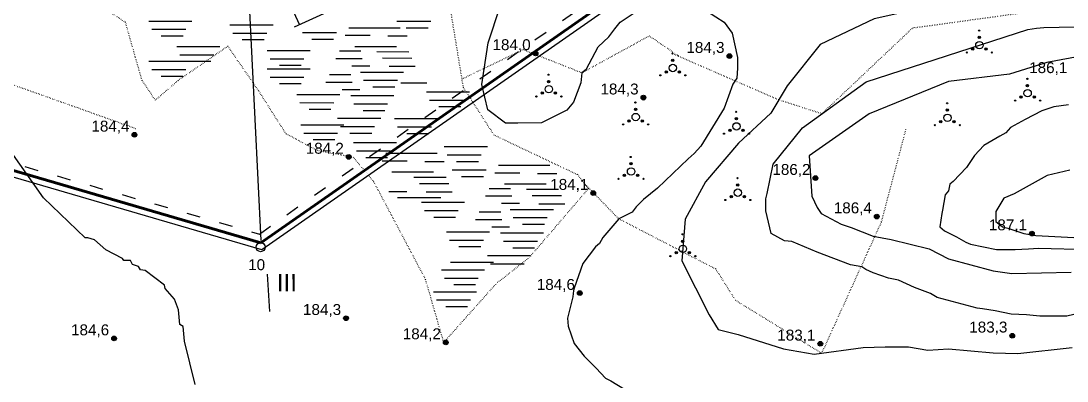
# Model space of a CAD drawing. Header units: millimetres. Extents: x 6127 to 9314, y 4730 to 7085.
# Drawn here: x 7026.7 to 7352.6, y 5077.3 to 5189.4 of the extents above; entities that cross this region are included whole.
import ezdxf

# ---------------------------------------------------------------- set-up
doc = ezdxf.new("R2010")
doc.units = ezdxf.units.MM
doc.header["$LTSCALE"] = 0.7
doc.linetypes.add('ACAD_ISO03W100', pattern=[30, 12, -18])
doc.linetypes.add('ACAD_ISO07W100', pattern=[3, 0, -3])
for name, color, linetype in [('болото', 84, 'Continuous'), ('відм', 14, 'Continuous'), ('горизонталі', 22, 'Continuous'), ('горный отвод', 7, 'Continuous'), ('кущ', 7, 'Continuous'), ('Откос', 7, 'Continuous'), ('свердловини', 7, 'Continuous'), ('чорн', 255, 'Continuous')]:
    doc.layers.add(name, color=color, linetype=linetype)
doc.styles.get("Standard").update_dxf_attribs({"font": 'arial.ttf'})

msp = doc.modelspace()

# ---------------------------------------------------------------- hatches: boundary and pattern name
at = {"layer": 'відм', "ltscale": 0.2, "true_color": 0x000000}
h = msp.add_hatch(color=18, dxfattribs=at)
h.dxf.hatch_style = 1
h.paths.add_polyline_path([(7187.74, 5179.29, 1), (7186.27, 5179.29, 1)])
h = msp.add_hatch(color=18, dxfattribs=at)
h.dxf.hatch_style = 1
h.paths.add_polyline_path([(7248.13, 5178.43, 1), (7246.67, 5178.43, 1)])
h = msp.add_hatch(color=18, dxfattribs=at)
h.dxf.hatch_style = 1
h.paths.add_polyline_path([(7221.36, 5165.5, 1), (7219.9, 5165.5, 1)])
h = msp.add_hatch(color=18, dxfattribs=at)
h.dxf.hatch_style = 1
h.paths.add_polyline_path([(7062.78, 5153.95, 1), (7061.31, 5153.95, 1)])
h = msp.add_hatch(color=18, dxfattribs=at)
h.dxf.hatch_style = 1
h.paths.add_polyline_path([(7129.54, 5147.05, 1), (7128.08, 5147.05, 1)])
h = msp.add_hatch(color=18, dxfattribs=at)
h.dxf.hatch_style = 1
h.paths.add_polyline_path([(7274.92, 5140.45, 1), (7273.46, 5140.45, 1)])
h = msp.add_hatch(color=18, dxfattribs=at)
h.dxf.hatch_style = 1
h.paths.add_polyline_path([(7205.72, 5135.81, 1), (7204.26, 5135.81, 1)])
h = msp.add_hatch(color=18, dxfattribs=at)
h.dxf.hatch_style = 1
h.paths.add_polyline_path([(7294.05, 5128.5, 1), (7292.59, 5128.5, 1)])
h = msp.add_hatch(color=18, dxfattribs=at)
h.dxf.hatch_style = 1
h.paths.add_polyline_path([(7342.37, 5123.2, 1), (7340.91, 5123.2, 1)])
h = msp.add_hatch(color=18, dxfattribs=at)
h.dxf.hatch_style = 1
h.paths.add_polyline_path([(7201.53, 5104.66, 1), (7200.06, 5104.66, 1)])
h = msp.add_hatch(color=18, dxfattribs=at)
h.dxf.hatch_style = 1
h.paths.add_polyline_path([(7128.7, 5096.86, 1), (7127.23, 5096.86, 1)])
h = msp.add_hatch(color=18, dxfattribs=at)
h.dxf.hatch_style = 1
h.paths.add_polyline_path([(7056.44, 5090.54, 1), (7054.98, 5090.54, 1)])
h = msp.add_hatch(color=18, dxfattribs=at)
h.dxf.hatch_style = 1
h.paths.add_polyline_path([(7336.25, 5091.4, 1), (7334.78, 5091.4, 1)])
h = msp.add_hatch(color=18, dxfattribs=at)
h.dxf.hatch_style = 1
h.paths.add_polyline_path([(7159.77, 5089.3, 1), (7158.31, 5089.3, 1)])
h = msp.add_hatch(color=18, dxfattribs=at)
h.dxf.hatch_style = 1
h.paths.add_polyline_path([(7276.45, 5088.91, 1), (7274.98, 5088.91, 1)])
at = {"layer": 'кущ', "ltscale": 0.2, "true_color": 0x000000}
h = msp.add_hatch(color=18, dxfattribs=at)
h.dxf.hatch_style = 1
h.paths.add_polyline_path([(7325.23, 5183.87), (7325.22, 5184.59, -0.133506), (7325.4, 5184.55, -0.764437)])
h.paths.add_polyline_path([(7325.23, 5183.87, -0.133506), (7325.05, 5183.91, -0.764437), (7325.22, 5184.59)])
h.paths.add_polyline_path([(7325.17, 5186.55, -0.133506), (7325.27, 5186.53, -0.764437), (7325.18, 5186.19)])
h.paths.add_polyline_path([(7325.17, 5186.55), (7325.18, 5186.19, -0.133506), (7325.09, 5186.21, -0.764437)])
h = msp.add_hatch(color=18, dxfattribs=at)
h.dxf.hatch_style = 1
h.paths.add_polyline_path([(7229.73, 5176.75), (7229.72, 5177.47, -0.133506), (7229.9, 5177.42, -0.764437)])
h.paths.add_polyline_path([(7229.73, 5176.75, -0.133506), (7229.55, 5176.79, -0.764437), (7229.72, 5177.47)])
h.paths.add_polyline_path([(7229.68, 5179.43, -0.133506), (7229.77, 5179.41, -0.764437), (7229.68, 5179.07)])
h.paths.add_polyline_path([(7229.68, 5179.43), (7229.68, 5179.07, -0.133506), (7229.59, 5179.09, -0.764437)])
h = msp.add_hatch(color=18, dxfattribs=at)
h.dxf.hatch_style = 1
h.paths.add_polyline_path([(7323.54, 5180.83), (7322.91, 5180.46, -0.133506), (7322.86, 5180.65, -0.764437)])
h.paths.add_polyline_path([(7323.54, 5180.83, -0.133506), (7323.59, 5180.65, -0.764437), (7322.91, 5180.46)])
h.paths.add_polyline_path([(7321.22, 5179.47, -0.133506), (7321.2, 5179.56, -0.764437), (7321.53, 5179.66)])
h.paths.add_polyline_path([(7321.22, 5179.47), (7321.53, 5179.66, -0.133506), (7321.56, 5179.56, -0.764437)])
h = msp.add_hatch(color=18, dxfattribs=at)
h.dxf.hatch_style = 1
h.paths.add_polyline_path([(7327.01, 5180.83), (7327.64, 5180.46, 0.133506), (7327.69, 5180.65, 0.764437)])
h.paths.add_polyline_path([(7327.01, 5180.83, 0.133506), (7326.96, 5180.65, 0.764437), (7327.64, 5180.46)])
h.paths.add_polyline_path([(7329.33, 5179.47, 0.133506), (7329.35, 5179.56, 0.764437), (7329.01, 5179.66)])
h.paths.add_polyline_path([(7329.33, 5179.47), (7329.01, 5179.66, 0.133506), (7328.99, 5179.56, 0.764437)])
h = msp.add_hatch(color=18, dxfattribs=at)
h.dxf.hatch_style = 1
h.paths.add_polyline_path([(7191.1, 5170.15), (7191.08, 5170.87, -0.133506), (7191.27, 5170.83, -0.764437)])
h.paths.add_polyline_path([(7191.1, 5170.15, -0.133506), (7190.92, 5170.2, -0.764437), (7191.08, 5170.87)])
h.paths.add_polyline_path([(7191.04, 5172.83, -0.133506), (7191.13, 5172.81, -0.764437), (7191.05, 5172.47)])
h.paths.add_polyline_path([(7191.04, 5172.83), (7191.05, 5172.47, -0.133506), (7190.96, 5172.49, -0.764437)])
h = msp.add_hatch(color=18, dxfattribs=at)
h.dxf.hatch_style = 1
h.paths.add_polyline_path([(7228.04, 5173.71), (7227.41, 5173.34, -0.133506), (7227.37, 5173.53, -0.764437)])
h.paths.add_polyline_path([(7228.04, 5173.71, -0.133506), (7228.09, 5173.53, -0.764437), (7227.41, 5173.34)])
h.paths.add_polyline_path([(7225.73, 5172.35, -0.133506), (7225.7, 5172.44, -0.764437), (7226.04, 5172.54)])
h.paths.add_polyline_path([(7225.73, 5172.35), (7226.04, 5172.54, -0.133506), (7226.06, 5172.44, -0.764437)])
h = msp.add_hatch(color=18, dxfattribs=at)
h.dxf.hatch_style = 1
h.paths.add_polyline_path([(7231.52, 5173.71), (7232.14, 5173.34, 0.133506), (7232.19, 5173.53, 0.764437)])
h.paths.add_polyline_path([(7231.52, 5173.71, 0.133506), (7231.47, 5173.53, 0.764437), (7232.14, 5173.34)])
h.paths.add_polyline_path([(7233.83, 5172.35, 0.133506), (7233.85, 5172.44, 0.764437), (7233.52, 5172.53)])
h.paths.add_polyline_path([(7233.83, 5172.35), (7233.52, 5172.53, 0.133506), (7233.49, 5172.44, 0.764437)])
h = msp.add_hatch(color=18, dxfattribs=at)
h.dxf.hatch_style = 1
h.paths.add_polyline_path([(7340.26, 5168.88), (7340.25, 5169.61, -0.133506), (7340.43, 5169.56, -0.764437)])
h.paths.add_polyline_path([(7340.26, 5168.88, -0.133506), (7340.08, 5168.93, -0.764437), (7340.25, 5169.61)])
h.paths.add_polyline_path([(7340.2, 5171.56, -0.133506), (7340.3, 5171.54, -0.764437), (7340.21, 5171.2)])
h.paths.add_polyline_path([(7340.2, 5171.56), (7340.21, 5171.2, -0.133506), (7340.12, 5171.23, -0.764437)])
h = msp.add_hatch(color=18, dxfattribs=at)
h.dxf.hatch_style = 1
h.paths.add_polyline_path([(7189.4, 5167.11), (7188.78, 5166.75, -0.133506), (7188.73, 5166.93, -0.764437)])
h.paths.add_polyline_path([(7189.4, 5167.11, -0.133506), (7189.45, 5166.93, -0.764437), (7188.78, 5166.75)])
h.paths.add_polyline_path([(7187.09, 5165.76, -0.133506), (7187.07, 5165.85, -0.764437), (7187.4, 5165.94)])
h.paths.add_polyline_path([(7187.09, 5165.76), (7187.4, 5165.94, -0.133506), (7187.43, 5165.85, -0.764437)])
h = msp.add_hatch(color=18, dxfattribs=at)
h.dxf.hatch_style = 1
h.paths.add_polyline_path([(7192.88, 5167.11), (7193.51, 5166.75, 0.133506), (7193.56, 5166.93, 0.764437)])
h.paths.add_polyline_path([(7192.88, 5167.11, 0.133506), (7192.83, 5166.93, 0.764437), (7193.51, 5166.75)])
h.paths.add_polyline_path([(7195.2, 5165.75, 0.133506), (7195.22, 5165.85, 0.764437), (7194.88, 5165.94)])
h.paths.add_polyline_path([(7195.2, 5165.75), (7194.88, 5165.94, 0.133506), (7194.86, 5165.85, 0.764437)])
h = msp.add_hatch(color=18, dxfattribs=at)
h.dxf.hatch_style = 1
h.paths.add_polyline_path([(7338.57, 5165.85), (7337.94, 5165.48, -0.133506), (7337.89, 5165.66, -0.764437)])
h.paths.add_polyline_path([(7338.57, 5165.85, -0.133506), (7338.62, 5165.66, -0.764437), (7337.94, 5165.48)])
h.paths.add_polyline_path([(7336.25, 5164.49, -0.133506), (7336.23, 5164.58, -0.764437), (7336.56, 5164.67)])
h.paths.add_polyline_path([(7336.25, 5164.49), (7336.56, 5164.67, -0.133506), (7336.59, 5164.58, -0.764437)])
h = msp.add_hatch(color=18, dxfattribs=at)
h.dxf.hatch_style = 1
h.paths.add_polyline_path([(7342.04, 5165.85), (7342.67, 5165.48, 0.133506), (7342.72, 5165.66, 0.764437)])
h.paths.add_polyline_path([(7342.04, 5165.85, 0.133506), (7341.99, 5165.66, 0.764437), (7342.67, 5165.48)])
h.paths.add_polyline_path([(7344.36, 5164.49, 0.133506), (7344.38, 5164.58, 0.764437), (7344.04, 5164.67)])
h.paths.add_polyline_path([(7344.36, 5164.49), (7344.04, 5164.67, 0.133506), (7344.02, 5164.58, 0.764437)])
h = msp.add_hatch(color=18, dxfattribs=at)
h.dxf.hatch_style = 1
h.paths.add_polyline_path([(7218.16, 5161.48), (7218.15, 5162.2, -0.133506), (7218.33, 5162.15, -0.764437)])
h.paths.add_polyline_path([(7218.16, 5161.48, -0.133506), (7217.98, 5161.52, -0.764437), (7218.15, 5162.2)])
h.paths.add_polyline_path([(7218.1, 5164.16, -0.133506), (7218.2, 5164.13, -0.764437), (7218.11, 5163.79)])
h.paths.add_polyline_path([(7218.1, 5164.16), (7218.11, 5163.79, -0.133506), (7218.02, 5163.82, -0.764437)])
h = msp.add_hatch(color=18, dxfattribs=at)
h.dxf.hatch_style = 1
h.paths.add_polyline_path([(7315.26, 5161.25), (7315.25, 5161.97, -0.133506), (7315.43, 5161.93, -0.764437)])
h.paths.add_polyline_path([(7315.26, 5161.25, -0.133506), (7315.08, 5161.3, -0.764437), (7315.25, 5161.97)])
h.paths.add_polyline_path([(7315.2, 5163.93, -0.133506), (7315.3, 5163.91, -0.764437), (7315.21, 5163.57)])
h.paths.add_polyline_path([(7315.2, 5163.93), (7315.21, 5163.57, -0.133506), (7315.12, 5163.59, -0.764437)])
h = msp.add_hatch(color=18, dxfattribs=at)
h.dxf.hatch_style = 1
h.paths.add_polyline_path([(7249.56, 5158.58), (7249.55, 5159.3, -0.133506), (7249.73, 5159.26, -0.764437)])
h.paths.add_polyline_path([(7249.56, 5158.58, -0.133506), (7249.38, 5158.63, -0.764437), (7249.55, 5159.3)])
h.paths.add_polyline_path([(7249.51, 5161.26, -0.133506), (7249.6, 5161.24, -0.764437), (7249.51, 5160.9)])
h.paths.add_polyline_path([(7249.51, 5161.26), (7249.51, 5160.9, -0.133506), (7249.42, 5160.92, -0.764437)])
h = msp.add_hatch(color=18, dxfattribs=at)
h.dxf.hatch_style = 1
h.paths.add_polyline_path([(7216.47, 5158.44), (7215.84, 5158.07, -0.133506), (7215.79, 5158.26, -0.764437)])
h.paths.add_polyline_path([(7216.47, 5158.44, -0.133506), (7216.52, 5158.26, -0.764437), (7215.84, 5158.07)])
h.paths.add_polyline_path([(7214.15, 5157.08, -0.133506), (7214.13, 5157.17, -0.764437), (7214.47, 5157.26)])
h.paths.add_polyline_path([(7214.15, 5157.08), (7214.47, 5157.26, -0.133506), (7214.49, 5157.17, -0.764437)])
h = msp.add_hatch(color=18, dxfattribs=at)
h.dxf.hatch_style = 1
h.paths.add_polyline_path([(7219.95, 5158.44), (7220.57, 5158.07, 0.133506), (7220.62, 5158.25, 0.764437)])
h.paths.add_polyline_path([(7219.95, 5158.44, 0.133506), (7219.9, 5158.25, 0.764437), (7220.57, 5158.07)])
h.paths.add_polyline_path([(7222.26, 5157.08, 0.133506), (7222.28, 5157.17, 0.764437), (7221.95, 5157.26)])
h.paths.add_polyline_path([(7222.26, 5157.08), (7221.95, 5157.26, 0.133506), (7221.92, 5157.17, 0.764437)])
h = msp.add_hatch(color=18, dxfattribs=at)
h.dxf.hatch_style = 1
h.paths.add_polyline_path([(7247.87, 5155.54), (7247.24, 5155.18, -0.133506), (7247.19, 5155.36, -0.764437)])
h.paths.add_polyline_path([(7247.87, 5155.54, -0.133506), (7247.92, 5155.36, -0.764437), (7247.24, 5155.18)])
h.paths.add_polyline_path([(7245.56, 5154.19, -0.133506), (7245.53, 5154.28, -0.764437), (7245.87, 5154.37)])
h.paths.add_polyline_path([(7245.56, 5154.19), (7245.87, 5154.37, -0.133506), (7245.89, 5154.28, -0.764437)])
h = msp.add_hatch(color=18, dxfattribs=at)
h.dxf.hatch_style = 1
h.paths.add_polyline_path([(7251.35, 5155.54), (7251.97, 5155.18, 0.133506), (7252.02, 5155.36, 0.764437)])
h.paths.add_polyline_path([(7251.35, 5155.54, 0.133506), (7251.3, 5155.36, 0.764437), (7251.97, 5155.18)])
h.paths.add_polyline_path([(7253.66, 5154.18, 0.133506), (7253.68, 5154.28, 0.764437), (7253.35, 5154.37)])
h.paths.add_polyline_path([(7253.66, 5154.18), (7253.35, 5154.37, 0.133506), (7253.32, 5154.28, 0.764437)])
h = msp.add_hatch(color=18, dxfattribs=at)
h.dxf.hatch_style = 1
h.paths.add_polyline_path([(7313.57, 5158.21), (7312.94, 5157.85, -0.133506), (7312.89, 5158.03, -0.764437)])
h.paths.add_polyline_path([(7313.57, 5158.21, -0.133506), (7313.62, 5158.03, -0.764437), (7312.94, 5157.85)])
h.paths.add_polyline_path([(7311.25, 5156.86, -0.133506), (7311.23, 5156.95, -0.764437), (7311.57, 5157.04)])
h.paths.add_polyline_path([(7311.25, 5156.86), (7311.57, 5157.04, -0.133506), (7311.59, 5156.95, -0.764437)])
h = msp.add_hatch(color=18, dxfattribs=at)
h.dxf.hatch_style = 1
h.paths.add_polyline_path([(7317.04, 5158.21), (7317.67, 5157.85, 0.133506), (7317.72, 5158.03, 0.764437)])
h.paths.add_polyline_path([(7317.04, 5158.21, 0.133506), (7316.99, 5158.03, 0.764437), (7317.67, 5157.85)])
h.paths.add_polyline_path([(7319.36, 5156.86, 0.133506), (7319.38, 5156.95, 0.764437), (7319.04, 5157.04)])
h.paths.add_polyline_path([(7319.36, 5156.86), (7319.04, 5157.04, 0.133506), (7319.02, 5156.95, 0.764437)])
h = msp.add_hatch(color=18, dxfattribs=at)
h.dxf.hatch_style = 1
h.paths.add_polyline_path([(7216.71, 5144.55), (7216.7, 5145.27, -0.133506), (7216.88, 5145.23, -0.764437)])
h.paths.add_polyline_path([(7216.71, 5144.55, -0.133506), (7216.53, 5144.6, -0.764437), (7216.7, 5145.27)])
h.paths.add_polyline_path([(7216.66, 5147.23, -0.133506), (7216.75, 5147.21, -0.764437), (7216.66, 5146.87)])
h.paths.add_polyline_path([(7216.66, 5147.23), (7216.66, 5146.87, -0.133506), (7216.57, 5146.89, -0.764437)])
h = msp.add_hatch(color=18, dxfattribs=at)
h.dxf.hatch_style = 1
h.paths.add_polyline_path([(7215.02, 5141.51), (7214.39, 5141.15, -0.133506), (7214.34, 5141.33, -0.764437)])
h.paths.add_polyline_path([(7215.02, 5141.51, -0.133506), (7215.07, 5141.33, -0.764437), (7214.39, 5141.15)])
h.paths.add_polyline_path([(7212.7, 5140.16, -0.133506), (7212.68, 5140.25, -0.764437), (7213.02, 5140.34)])
h.paths.add_polyline_path([(7212.7, 5140.16), (7213.02, 5140.34, -0.133506), (7213.04, 5140.25, -0.764437)])
h = msp.add_hatch(color=18, dxfattribs=at)
h.dxf.hatch_style = 1
h.paths.add_polyline_path([(7218.5, 5141.51), (7219.12, 5141.15, 0.133506), (7219.17, 5141.33, 0.764437)])
h.paths.add_polyline_path([(7218.5, 5141.51, 0.133506), (7218.45, 5141.33, 0.764437), (7219.12, 5141.15)])
h.paths.add_polyline_path([(7220.81, 5140.16, 0.133506), (7220.83, 5140.25, 0.764437), (7220.5, 5140.34)])
h.paths.add_polyline_path([(7220.81, 5140.16), (7220.5, 5140.34, 0.133506), (7220.47, 5140.25, 0.764437)])
h = msp.add_hatch(color=18, dxfattribs=at)
h.dxf.hatch_style = 1
h.paths.add_polyline_path([(7249.97, 5137.94), (7249.96, 5138.66, -0.133506), (7250.14, 5138.62, -0.764437)])
h.paths.add_polyline_path([(7249.97, 5137.94, -0.133506), (7249.79, 5137.99, -0.764437), (7249.96, 5138.66)])
h.paths.add_polyline_path([(7249.92, 5140.62, -0.133506), (7250.01, 5140.6, -0.764437), (7249.92, 5140.26)])
h.paths.add_polyline_path([(7249.92, 5140.62), (7249.92, 5140.26, -0.133506), (7249.83, 5140.28, -0.764437)])
h = msp.add_hatch(color=18, dxfattribs=at)
h.dxf.hatch_style = 1
h.paths.add_polyline_path([(7248.28, 5134.9), (7247.65, 5134.54, -0.133506), (7247.6, 5134.72, -0.764437)])
h.paths.add_polyline_path([(7248.28, 5134.9, -0.133506), (7248.33, 5134.72, -0.764437), (7247.65, 5134.54)])
h.paths.add_polyline_path([(7245.97, 5133.55, -0.133506), (7245.94, 5133.64, -0.764437), (7246.28, 5133.73)])
h.paths.add_polyline_path([(7245.97, 5133.55), (7246.28, 5133.73, -0.133506), (7246.3, 5133.64, -0.764437)])
h = msp.add_hatch(color=18, dxfattribs=at)
h.dxf.hatch_style = 1
h.paths.add_polyline_path([(7251.76, 5134.9), (7252.38, 5134.54, 0.133506), (7252.43, 5134.72, 0.764437)])
h.paths.add_polyline_path([(7251.76, 5134.9, 0.133506), (7251.71, 5134.72, 0.764437), (7252.38, 5134.54)])
h.paths.add_polyline_path([(7254.07, 5133.54, 0.133506), (7254.09, 5133.64, 0.764437), (7253.76, 5133.73)])
h.paths.add_polyline_path([(7254.07, 5133.54), (7253.76, 5133.73, 0.133506), (7253.73, 5133.64, 0.764437)])
h = msp.add_hatch(color=18, dxfattribs=at)
h.dxf.hatch_style = 1
h.paths.add_polyline_path([(7232.85, 5120.46), (7232.83, 5121.18, -0.133506), (7233.02, 5121.13, -0.764437)])
h.paths.add_polyline_path([(7232.85, 5120.46, -0.133506), (7232.66, 5120.5, -0.764437), (7232.83, 5121.18)])
h.paths.add_polyline_path([(7232.79, 5123.14, -0.133506), (7232.88, 5123.11, -0.764437), (7232.8, 5122.78)])
h.paths.add_polyline_path([(7232.79, 5123.14), (7232.8, 5122.78, -0.133506), (7232.71, 5122.8, -0.764437)])
h = msp.add_hatch(color=18, dxfattribs=at)
h.dxf.hatch_style = 1
h.paths.add_polyline_path([(7231.15, 5117.42), (7230.53, 5117.05, -0.133506), (7230.48, 5117.24, -0.764437)])
h.paths.add_polyline_path([(7231.15, 5117.42, -0.133506), (7231.2, 5117.24, -0.764437), (7230.53, 5117.05)])
h.paths.add_polyline_path([(7228.84, 5116.06, -0.133506), (7228.81, 5116.15, -0.764437), (7229.15, 5116.25)])
h.paths.add_polyline_path([(7228.84, 5116.06), (7229.15, 5116.25, -0.133506), (7229.18, 5116.15, -0.764437)])
h = msp.add_hatch(color=18, dxfattribs=at)
h.dxf.hatch_style = 1
h.paths.add_polyline_path([(7234.63, 5117.42), (7235.25, 5117.05, 0.133506), (7235.3, 5117.24, 0.764437)])
h.paths.add_polyline_path([(7234.63, 5117.42, 0.133506), (7234.58, 5117.24, 0.764437), (7235.25, 5117.05)])
h.paths.add_polyline_path([(7236.94, 5116.06, 0.133506), (7236.97, 5116.15, 0.764437), (7236.63, 5116.24)])
h.paths.add_polyline_path([(7236.94, 5116.06), (7236.63, 5116.24, 0.133506), (7236.61, 5116.15, 0.764437)])

# ---------------------------------------------------------------- linework, layer by layer
at = {"layer": 'болото', "color": 18, "ltscale": 0.2, "true_color": 0x000000}
for p, q in [((7066.56, 5189.35), (7079.97, 5189.35)), ((7143.82, 5189.32), (7154.39, 5189.32)), ((7067.49, 5186.78), (7078.06, 5186.78)), ((7091.81, 5188.19), (7105.22, 5188.19)), ((7092.73, 5185.62), (7103.3, 5185.62)), ((7114.4, 5185.75), (7124.97, 5185.75)), ((7128.8, 5187.28), (7144.79, 5187.27)), ((7146.73, 5187.27), (7153.53, 5187.27)), ((7070.39, 5184.73), (7077.2, 5184.73)), ((7095.64, 5183.57), (7102.44, 5183.57)), ((7117.3, 5183.7), (7124.11, 5183.7)), ((7127.68, 5184.9), (7135.47, 5184.9)), ((7140.96, 5184.7), (7147.04, 5184.7)), ((7075.25, 5181.44), (7088.66, 5181.43)), ((7076.18, 5178.86), (7086.75, 5178.86)), ((7103.38, 5180.19), (7116.79, 5180.19)), ((7125.89, 5180.02), (7132.57, 5180.02)), ((7130.72, 5181.47), (7143.67, 5181.47)), ((7137.59, 5179.82), (7147.56, 5179.81)), ((7066.53, 5176.82), (7079.94, 5176.81)), ((7079.08, 5176.81), (7085.89, 5176.81)), ((7104.3, 5177.61), (7114.87, 5177.61)), ((7107.21, 5175.57), (7114.01, 5175.57)), ((7124.77, 5177.65), (7132.96, 5177.65)), ((7129.79, 5175.4), (7135.34, 5175.39)), ((7139.3, 5177.84), (7148.42, 5177.83)), ((7141.42, 5175.26), (7149.48, 5175.26)), ((7067.45, 5174.24), (7078.02, 5174.24)), ((7070.36, 5172.2), (7077.16, 5172.19)), ((7103.37, 5174.5), (7116.78, 5174.5)), ((7122.83, 5172.69), (7129.5, 5172.69)), ((7132.5, 5173.48), (7145.91, 5173.48)), ((7104.3, 5171.92), (7114.87, 5171.92)), ((7107.21, 5169.88), (7114.01, 5169.88)), ((7121.71, 5170.32), (7129.9, 5170.32)), ((7133.42, 5170.91), (7143.99, 5170.91)), ((7136.33, 5168.86), (7143.13, 5168.86)), ((7145, 5170.07), (7153.19, 5170.07)), ((7112.63, 5166.51), (7126.04, 5166.51)), ((7126.73, 5168.07), (7132.27, 5168.07)), ((7129.43, 5166.15), (7142.84, 5166.15)), ((7153.05, 5167.34), (7166.46, 5167.33)), ((7113.55, 5163.94), (7124.12, 5163.93)), ((7130.36, 5163.58), (7140.93, 5163.58)), ((7153.97, 5164.76), (7164.54, 5164.76)), ((7156.88, 5162.72), (7163.69, 5162.72)), ((7116.46, 5161.89), (7123.27, 5161.89)), ((7125.36, 5159.1), (7138.77, 5159.1)), ((7133.26, 5161.53), (7140.07, 5161.53)), ((7143.11, 5159.01), (7156.52, 5159.01)), ((7113.86, 5157.06), (7127.27, 5157.05)), ((7126.28, 5156.53), (7136.85, 5156.53)), ((7144.03, 5156.43), (7154.6, 5156.43)), ((7114.79, 5154.48), (7125.36, 5154.48)), ((7117.69, 5152.44), (7124.5, 5152.44)), ((7129.19, 5154.48), (7135.99, 5154.48)), ((7146.94, 5154.39), (7153.74, 5154.39)), ((7130.28, 5151.53), (7143.69, 5151.53)), ((7158.58, 5150.26), (7171.99, 5150.26)), ((7131.2, 5148.96), (7141.77, 5148.95)), ((7134.11, 5146.91), (7140.91, 5146.91)), ((7140.35, 5148.22), (7156.33, 5148.21)), ((7159.51, 5147.68), (7170.07, 5147.68)), ((7139.22, 5145.84), (7147.02, 5145.84)), ((7152.5, 5145.64), (7158.58, 5145.64)), ((7161.04, 5142.99), (7171.61, 5142.99)), ((7162.41, 5145.64), (7169.22, 5145.64)), ((7175.44, 5144.52), (7191.43, 5144.51)), ((7142.26, 5142.41), (7155.21, 5142.4)), ((7149.13, 5140.76), (7159.11, 5140.75)), ((7163.94, 5140.94), (7170.75, 5140.94)), ((7174.32, 5142.14), (7182.12, 5142.14)), ((7187.6, 5141.94), (7193.68, 5141.94)), ((7141.34, 5136.34), (7146.89, 5136.33)), ((7150.85, 5138.78), (7159.97, 5138.77)), ((7152.96, 5136.2), (7161.02, 5136.2)), ((7172.54, 5137.26), (7179.21, 5137.26)), ((7177.36, 5138.71), (7190.31, 5138.71)), ((7184.23, 5137.06), (7194.2, 5137.05)), ((7144.04, 5134.42), (7157.45, 5134.42)), ((7151.44, 5132.95), (7164.85, 5132.95)), ((7171.42, 5134.89), (7179.6, 5134.89)), ((7185.95, 5135.08), (7195.06, 5135.07)), ((7152.37, 5130.38), (7162.94, 5130.37)), ((7169.47, 5129.93), (7176.14, 5129.93)), ((7176.43, 5132.64), (7181.98, 5132.64)), ((7179.14, 5130.72), (7192.55, 5130.72)), ((7188.06, 5132.5), (7196.12, 5132.5)), ((7155.27, 5128.33), (7162.08, 5128.33)), ((7168.35, 5127.56), (7176.54, 5127.56)), ((7180.07, 5128.15), (7190.64, 5128.15)), ((7159.27, 5123.75), (7172.68, 5123.75)), ((7173.37, 5125.31), (7178.92, 5125.31)), ((7176.08, 5123.39), (7189.49, 5123.39)), ((7182.97, 5126.1), (7189.78, 5126.1)), ((7160.2, 5121.18), (7170.77, 5121.18)), ((7177, 5120.82), (7187.57, 5120.82)), ((7163.1, 5119.13), (7169.91, 5119.13)), ((7179.91, 5118.77), (7186.71, 5118.77)), ((7160.5, 5114.3), (7173.91, 5114.3)), ((7172, 5116.34), (7185.41, 5116.34)), ((7172.92, 5113.77), (7183.49, 5113.77)), ((7157.67, 5111.93), (7171.08, 5111.92)), ((7158.6, 5109.35), (7169.17, 5109.35)), ((7161.5, 5107.31), (7168.31, 5107.3)), ((7155.19, 5105.09), (7168.6, 5105.09)), ((7156.12, 5102.52), (7166.69, 5102.52)), ((7159.02, 5100.47), (7165.83, 5100.47))]:
    msp.add_line(p, q, dxfattribs=at)
at = {"layer": 'болото', "color": 18, "linetype": 'ACAD_ISO07W100', "lineweight": 25, "ltscale": 0.2, "true_color": 0x000000}
msp.add_lwpolyline([(7150.26, 5205.02), (7159.75, 5197.08), (7164.46, 5168.69), (7174, 5153.92), (7200.06, 5141.56), (7203.46, 5137.17), (7185.05, 5115.76), (7174.56, 5107.42), (7158.41, 5089.31), (7152.75, 5108.93), (7136.6, 5139.36), (7130.28, 5146.91), (7119.1, 5149.02), (7109.28, 5154.21), (7100.7, 5167.7), (7091.15, 5181.5), (7075.67, 5170.85), (7068.59, 5164.72), (7064.43, 5170.85), (7059.25, 5188.96), (7034.12, 5205.35), (7031.37, 5220.31)], dxfattribs=at)
at = {"layer": 'відм', "color": 18, "ltscale": 0.2, "true_color": 0x000000}
for centre in [(7187.01, 5179.29), (7247.4, 5178.43), (7220.63, 5165.5), (7062.05, 5153.95), (7128.81, 5147.05), (7274.19, 5140.45), (7204.99, 5135.81), (7293.32, 5128.5), (7341.64, 5123.2), (7200.8, 5104.66), (7127.96, 5096.86), (7055.71, 5090.54), (7335.52, 5091.4), (7159.04, 5089.3), (7275.72, 5088.91)]:
    msp.add_circle(centre, 0.733, dxfattribs=at)
at = {"layer": 'горизонталі', "color": 18, "true_color": 0x000000}
for points in [[(7201.45, 5173.25), (7202.77, 5174.3), (7201.45, 5173.25), (7201.11, 5170.15), (7198.83, 5164.13), (7196.75, 5161.64), (7188.87, 5157.7), (7181.46, 5157.57), (7177.65, 5157.55), (7172.1, 5161.71), (7170.24, 5169.63), (7172.22, 5182.57), (7175.95, 5193.82), (7183.64, 5209.78), (7188.95, 5217.37), (7190.81, 5222.72), (7186.79, 5226.91)], [(7356.31, 5198.94), (7319.26, 5196.03), (7292.44, 5189.98), (7275.64, 5181.99), (7265.35, 5169.22), (7260.28, 5160.68), (7250.18, 5151.34), (7239.9, 5139.25), (7233.61, 5127.64), (7232.6, 5114.7), (7241.07, 5097.86), (7243.92, 5093.33), (7250.16, 5091.75), (7264.22, 5087.34), (7273.79, 5085.61), (7289.07, 5087.74), (7295.91, 5087.95), (7303.18, 5087.95), (7309.19, 5086.91), (7315.63, 5087.32), (7329.53, 5086.07), (7337.2, 5085.87), (7354.22, 5087.73)], [(7240.54, 5192.34), (7245.79, 5189.04), (7248.22, 5185.59), (7249.87, 5178.02), (7249.87, 5174.7), (7249.66, 5171.59), (7248.42, 5169.72), (7245.72, 5162.26), (7238.45, 5150.43), (7236.38, 5148.15), (7234.51, 5146.49), (7224.96, 5137.36), (7220.61, 5133.84), (7218.32, 5131.55), (7217.08, 5129.89), (7212.93, 5127.82), (7207.95, 5122.01), (7206.91, 5120.14), (7205.66, 5119.11), (7201.72, 5113.92), (7199.02, 5106.24)], [(7202.77, 5174.3), (7206.51, 5181.35), (7209.83, 5184.46), (7211.69, 5186.95), (7213.35, 5189.03), (7217.71, 5191.93)], [(7356.92, 5098.52), (7352.56, 5097.48), (7344.05, 5097.48), (7339.9, 5097.9), (7335.13, 5098.11), (7330.15, 5099.15), (7326.21, 5099.77), (7324.55, 5099.98), (7312.1, 5103.3), (7310.03, 5104.54), (7305.05, 5106.41), (7300.07, 5108.7), (7296.96, 5109.32), (7292.18, 5110.98), (7289.9, 5112.02), (7288.66, 5112.85), (7285.13, 5113.47), (7274.76, 5117.42), (7266.87, 5120.74), (7264.59, 5120.94), (7260.44, 5123.23), (7258.78, 5130.28), (7258.78, 5131.73), (7258.78, 5134.02), (7259.2, 5135.68), (7261.07, 5144.81), (7270.2, 5156.14), (7289.96, 5170.47), (7340.33, 5186.7), (7343.03, 5187.12), (7345.31, 5187.32), (7354.86, 5187.53)], [(7363.59, 5179.68), (7346.32, 5176.49), (7334.63, 5172.78), (7315.63, 5170.53), (7290.91, 5160.44), (7272.22, 5147.38)], [(7352.99, 5163.25), (7348.42, 5162.63), (7344.69, 5161.39), (7339.5, 5158.69), (7334.93, 5156.2), (7333.48, 5154.54), (7331.61, 5153.51), (7326.63, 5150.6), (7323.73, 5147.49), (7321.24, 5143.76), (7317.09, 5139.4), (7316.05, 5138.57), (7315.63, 5136.5), (7314.6, 5135.25), (7313.77, 5130.48), (7313.56, 5129.44), (7312.93, 5125.29), (7314.39, 5124.05), (7318.12, 5122.18), (7321.03, 5120.52), (7322.48, 5119.9), (7330.57, 5118.23), (7336.38, 5118.23), (7340.53, 5118.44), (7343.64, 5118.65), (7359.62, 5118.23)], [(7080.96, 5076.18), (7077.64, 5089.67), (7077.23, 5094.23), (7076.19, 5094.85), (7075.78, 5099.42), (7074.53, 5102.74), (7071.63, 5106.06), (7071.42, 5107.1), (7065.4, 5111.66), (7063.95, 5111.87), (7063.33, 5112.91), (7061.46, 5113.53), (7060.84, 5114.78), (7058.76, 5114.78), (7058.35, 5115.4), (7053.16, 5118.1), (7049.64, 5121.21), (7047.56, 5121.83), (7046.73, 5121.83), (7033.69, 5134.31), (7023.69, 5148.65)], [(7272.22, 5147.38), (7273.1, 5134.84), (7274.76, 5131.32), (7276, 5129.45), (7282.23, 5126.13), (7285.34, 5125.09), (7292.19, 5122.39), (7297.79, 5121.35), (7309.61, 5118.45), (7315.63, 5115.33), (7329.53, 5111.6), (7335.34, 5110.76), (7353.81, 5111.18)], [(7353.4, 5142.92), (7346.34, 5141.26), (7336.12, 5135.61), (7332.85, 5134.21), (7330.36, 5130.06), (7330.36, 5126.95), (7332.44, 5125.29), (7334.1, 5124.87), (7339.08, 5123.21), (7342.81, 5122.59), (7354.64, 5121.97)], [(7199.06, 5106.35), (7198.87, 5105.41), (7198.72, 5104.5), (7198.61, 5103.55), (7196.95, 5096.91), (7197.15, 5094.42), (7199.02, 5089.02), (7202.13, 5085.08), (7203.38, 5083.83), (7205.86, 5081.34), (7208.77, 5078.23), (7210.43, 5077.4), (7218.93, 5072.21), (7219.97, 5072), (7223.91, 5071.17), (7226.4, 5070.34), (7235.12, 5068.68), (7239.89, 5068.89), (7244.66, 5068.68), (7246.74, 5068.27), (7249.43, 5068.06)]]:
    msp.add_lwpolyline(points, dxfattribs=at)
at = {"layer": 'горный отвод', "color": 18, "ltscale": 0.2, "true_color": 0x000000}
msp.add_lwpolyline([(7101.75, 5118.13), (6763.7, 5216.95), (6669.54, 5363.81), (6703.57, 5437.88), (6904.12, 5595.57), (6921.23, 6210.33), (7090.25, 6238.81), (7199.86, 6190.22), (7293.11, 6086.23), (7361.1, 6123.46), (7378.12, 6087.96), (7340.09, 6060.82), (7338.46, 5566.72), (7475, 5378.32), (7101.75, 5118.13)], dxfattribs=at)
at = {"layer": 'горный отвод', "color": 18, "lineweight": 200, "ltscale": 0.2, "true_color": 0x000000}
msp.add_lwpolyline([(7101.39, 5120.34), (6764.99, 5218.68), (6671.84, 5363.97), (6705.21, 5436.59), (6906.11, 5594.56), (6923.21, 6208.61), (7089.99, 6236.71), (7198.64, 6188.54), (7292.67, 6083.68), (7360.2, 6120.66), (7375.56, 6088.62), (7338.07, 6061.87), (7336.43, 5566.06), (7472.15, 5378.8)], close=True, dxfattribs=at)
at = {"layer": 'кущ', "color": 18, "ltscale": 0.2, "true_color": 0x000000}
for centre, radius in [((7325.18, 5186.37), 0.181), ((7325.27, 5181.85), 1.15), ((7325.22, 5184.23), 0.362), ((7229.68, 5179.25), 0.181), ((7321.38, 5179.56), 0.181), ((7323.22, 5180.65), 0.362), ((7327.33, 5180.65), 0.362), ((7329.17, 5179.56), 0.181), ((7229.78, 5174.73), 1.15), ((7229.73, 5177.11), 0.362), ((7191.05, 5172.65), 0.181), ((7225.88, 5172.44), 0.181), ((7227.73, 5173.53), 0.362), ((7231.83, 5173.53), 0.362), ((7233.67, 5172.44), 0.181), ((7191.14, 5168.13), 1.15), ((7191.09, 5170.51), 0.362), ((7340.25, 5169.25), 0.362), ((7340.21, 5171.38), 0.181), ((7187.25, 5165.85), 0.181), ((7189.09, 5166.93), 0.362), ((7193.19, 5166.93), 0.362), ((7195.04, 5165.85), 0.181), ((7338.25, 5165.66), 0.362), ((7340.3, 5166.87), 1.15), ((7342.36, 5165.66), 0.362), ((7218.15, 5161.84), 0.362), ((7218.11, 5163.98), 0.181), ((7315.21, 5163.75), 0.181), ((7336.41, 5164.58), 0.181), ((7344.2, 5164.58), 0.181), ((7218.21, 5159.46), 1.15), ((7249.56, 5158.94), 0.362), ((7249.51, 5161.08), 0.181), ((7315.31, 5159.24), 1.15), ((7315.25, 5161.61), 0.362), ((7214.31, 5157.17), 0.181), ((7216.15, 5158.26), 0.362), ((7220.26, 5158.25), 0.362), ((7222.1, 5157.17), 0.181), ((7247.56, 5155.36), 0.362), ((7249.61, 5156.56), 1.15), ((7251.66, 5155.36), 0.362), ((7311.41, 5156.95), 0.181), ((7313.25, 5158.03), 0.362), ((7317.36, 5158.03), 0.362), ((7319.2, 5156.95), 0.181), ((7245.71, 5154.28), 0.181), ((7253.5, 5154.28), 0.181), ((7216.66, 5147.05), 0.181), ((7216.76, 5142.53), 1.15), ((7216.71, 5144.91), 0.362), ((7212.86, 5140.25), 0.181), ((7214.71, 5141.33), 0.362), ((7218.81, 5141.33), 0.362), ((7220.65, 5140.25), 0.181), ((7249.92, 5140.44), 0.181), ((7250.02, 5135.92), 1.15), ((7249.97, 5138.3), 0.362), ((7246.12, 5133.64), 0.181), ((7247.97, 5134.72), 0.362), ((7252.07, 5134.72), 0.362), ((7253.91, 5133.64), 0.181), ((7232.79, 5122.96), 0.181), ((7232.84, 5120.82), 0.362), ((7230.84, 5117.24), 0.362), ((7232.89, 5118.44), 1.15), ((7234.94, 5117.24), 0.362), ((7229, 5116.15), 0.181), ((7236.79, 5116.15), 0.181)]:
    msp.add_circle(centre, radius, dxfattribs=at)
at = {"layer": 'Откос', "color": 18, "ltscale": 0.15, "true_color": 0x000000}
msp.add_line((7111.65, 5192.19), (7113.49, 5188.18), dxfattribs=at)
at = {"layer": 'свердловини', "color": 18, "ltscale": 0.5, "true_color": 0x000000}
for p, q in [((7097.39, 5202.42), (7101.46, 5121.03)), ((7103.37, 5110.58), (7104.12, 5098.91))]:
    msp.add_line(p, q, dxfattribs=at)
at = {"layer": 'свердловини', "color": 18, "linetype": 'ACAD_ISO03W100', "lineweight": 30, "ltscale": 0.5, "true_color": 0x000000}
msp.add_lwpolyline([(6710, 5436.7), (6672.97, 5363.75), (6765.55, 5219.44), (7100.96, 5123.03), (7465.14, 5379.32), (7330.21, 5564.54), (7327.8, 6028.9)], dxfattribs=at)
at = {"layer": 'чорн', "color": 18, "ltscale": 0.15, "true_color": 0x000000}
msp.add_line((7165.54, 5212.01), (7111.76, 5187.39), dxfattribs=at)
at = {"layer": 'чорн', "color": 18, "lineweight": 0, "ltscale": 0.2, "true_color": 0x000000}
for p, q in [((7165.54, 5212.01), (7113.49, 5188.18)), ((7113.49, 5188.18), (7111.65, 5192.19))]:
    msp.add_line(p, q, dxfattribs=at)
at = {"layer": 'чорн', "color": 18, "linetype": 'ACAD_ISO07W100', "ltscale": 0.2, "true_color": 0x000000}
for points in [[(6631.68, 5316.57), (6612.66, 5290.11), (6588.01, 5253.67), (6579.56, 5245.55), (6614.65, 5222.93), (6634.37, 5208.4), (6667.47, 5204.72), (6691.7, 5212.57), (6716.6, 5206.38), (6742.99, 5195.75), (6765.91, 5192.26), (6800.8, 5189.79), (6840.12, 5199.32), (6903.35, 5193.27), (6986.4, 5180.7), (7009.98, 5174.6), (7062.76, 5155.8)], [(7229.68, 5179.25), (7262.77, 5164.87), (7276.25, 5160.53), (7304.49, 5187.2), (7345.32, 5192.83)], [(7164.03, 5171.31), (7183.16, 5180.47), (7201.45, 5173.25), (7222.4, 5184.74), (7231.87, 5178.29)], [(7202.15, 5138.85), (7212.93, 5127.82), (7243.14, 5112.18), (7249.22, 5102.49), (7276.17, 5085.94), (7294.78, 5126.82), (7302.46, 5155.88)]]:
    msp.add_lwpolyline(points, dxfattribs=at)
at = {"layer": 'чорн', "color": 18, "ltscale": 0.2, "true_color": 0x000000}
msp.add_circle((7101.37, 5118.98), 1.42, dxfattribs=at)

# ---------------------------------------------------------------- texts
at = {"layer": 'свердловини', "color": 18, "ltscale": 0.5, "true_color": 0x000000}
msp.add_text('III', height=5.38, rotation=0.1269, dxfattribs=at).set_placement((7106.43, 5105.21))
at = {"layer": 'чорн', "color": 18, "ltscale": 0.2, "true_color": 0x000000, "char_height": 3.4, "attachment_point": 1, "rotation": 359.9895}
for s, insert in [('184,0', (7173.6, 5183.68)), ('184,3', (7233.99, 5182.83)), ('186,1', (7340.78, 5176.54)), ('184,3', (7207.22, 5169.89)), ('184,4', (7048.64, 5158.34)), ('184,2', (7115.4, 5151.44)), ('186,2', (7260.78, 5144.85)), ('184,1', (7191.58, 5140.2)), ('186,4', (7279.91, 5132.89)), ('187,1', (7328.23, 5127.6)), ('184,6', (7187.39, 5109.06)), ('184,3', (7114.56, 5101.25)), ('184,6', (7042.3, 5094.93)), ('183,3', (7322.11, 5095.8)), ('184,2', (7145.63, 5093.7)), ('183,1', (7262.31, 5093.3))]:
    msp.add_mtext_dynamic_manual_height_columns(s, width=2.4374, gutter_width=12.5, heights=[0], dxfattribs=dict(at, insert=insert))
at = {"layer": 'чорн', "color": 18, "ltscale": 0.2, "true_color": 0x000000, "transparency": 33554687, "insert": (7097.48, 5115.21), "char_height": 3.4, "attachment_point": 1, "rotation": 359.9325}
msp.add_mtext_dynamic_manual_height_columns('10', width=2.4374, gutter_width=12.5, heights=[0], dxfattribs=at)

doc.saveas('drawing.dxf')
